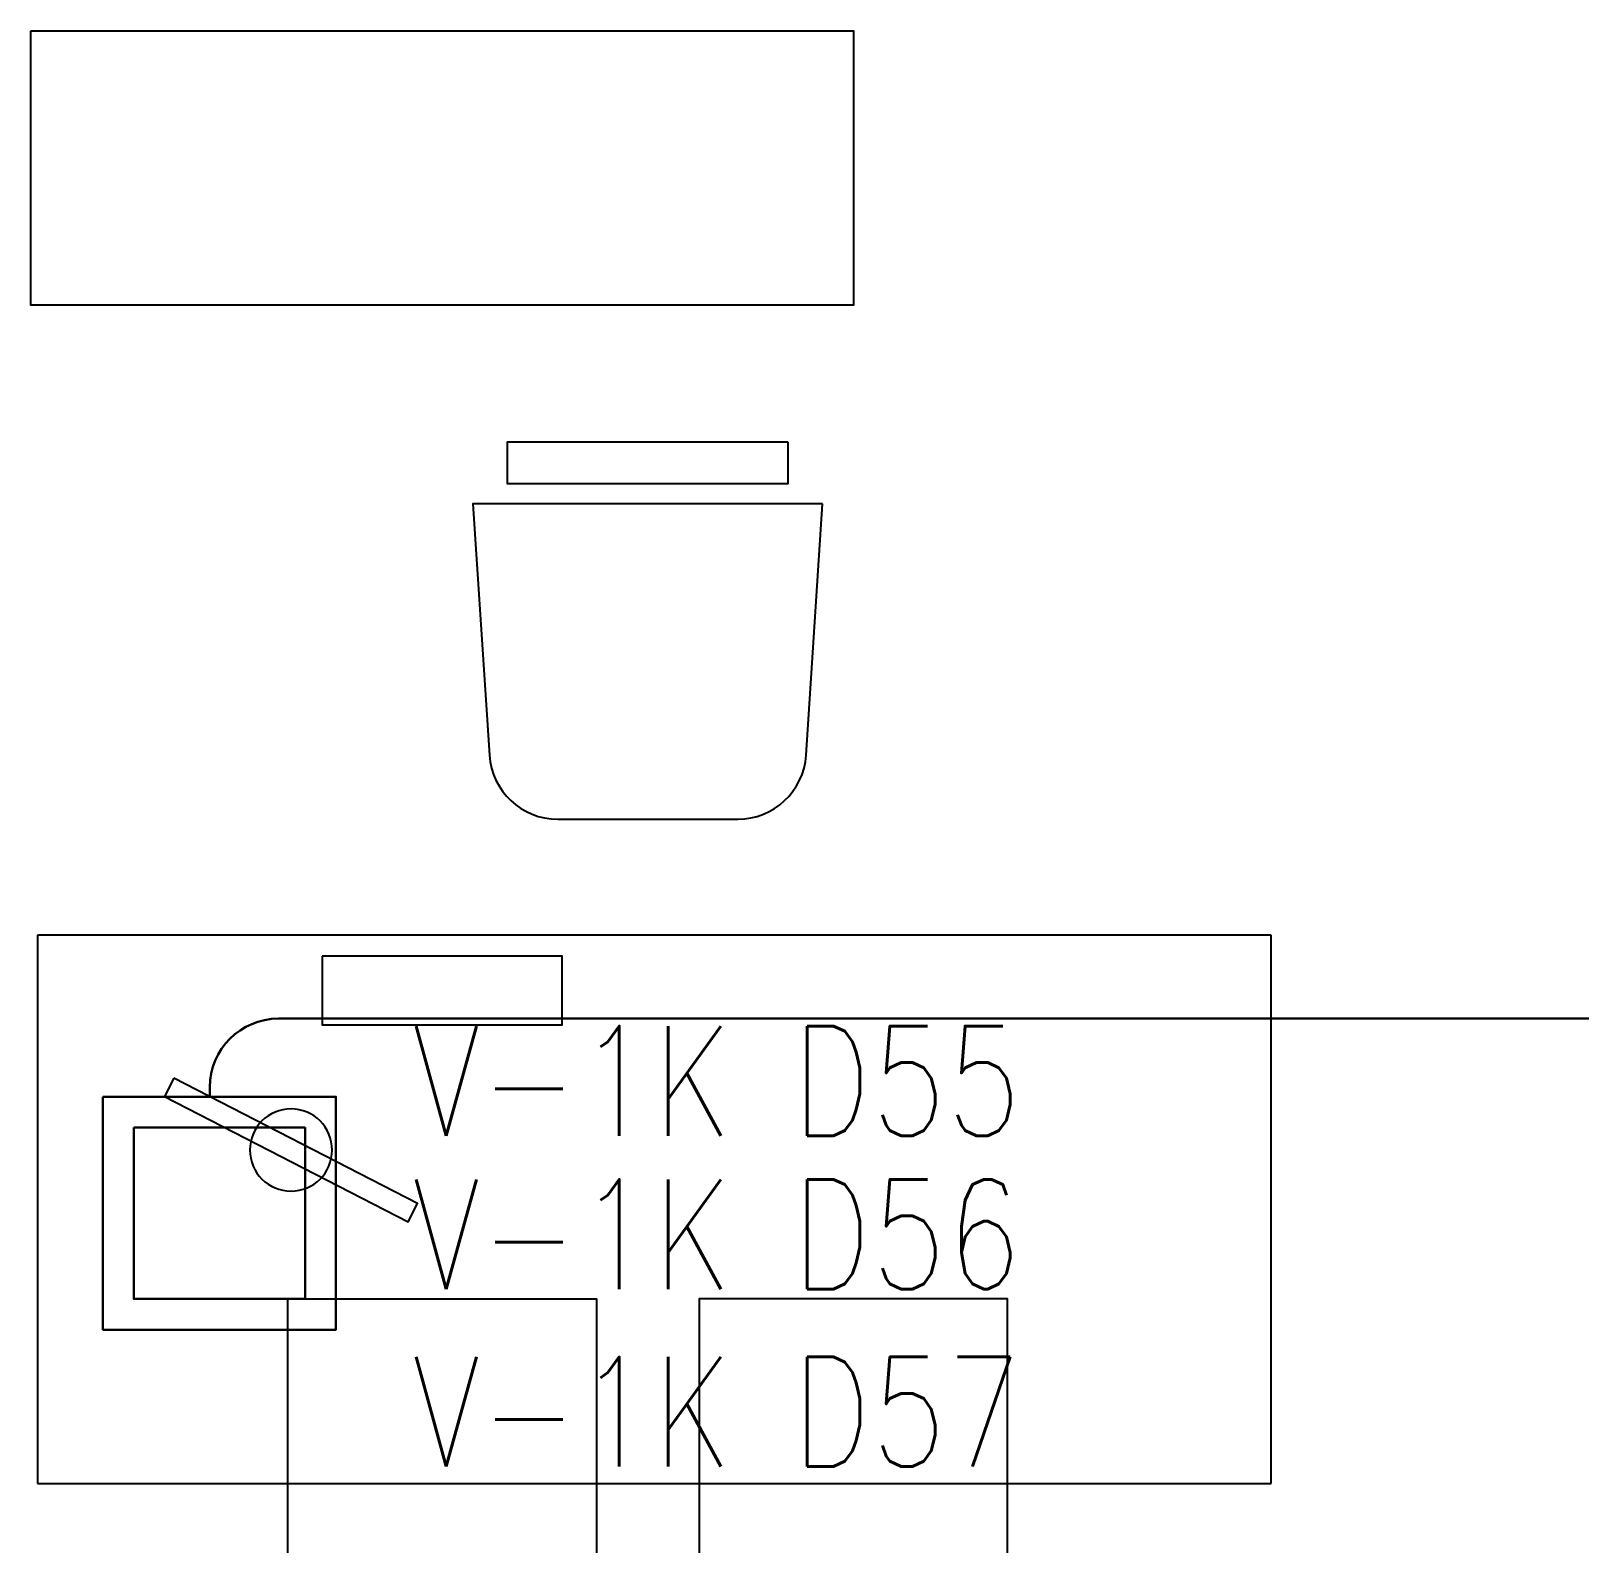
# Model space of a CAD drawing. Extents: x -1073 to 35213, y -1180 to 6950.
# Drawn here: x 30867 to 31092.9, y 2891.6 to 3112.3 of the extents above; entities that cross this region are included whole.
import ezdxf

# ---------------------------------------------------------------- set-up
doc = ezdxf.new("R2010")
doc.units = 0
doc.header["$LTSCALE"] = 25
doc.layers.get('0').update_dxf_attribs({"color": 9, "lineweight": 9})
for name, color, linetype, lineweight in [('05', 9, 'Continuous', 9), ('DATA SARI', 30, 'Continuous', 30), ('E-YAZI', 7, 'Continuous', 30)]:
    doc.layers.add(name, color=color, linetype=linetype, lineweight=lineweight)
doc.styles.add('E-YAZI', font='txttw.shx')

# ---------------------------------------------------------------- blocks, each defined once
blk = doc.blocks.new('m-vw-sandalye-02')
at = {"lineweight": -3, "ltscale": 0.5}
for points in [[(-22.5, 0), (-22.5, -5), (22.5, -5), (22.5, 0)], [(-22.5, -5), (22.5, -5), (22.5, -50), (-22.5, -50)]]:
    blk.add_lwpolyline(points, close=True, dxfattribs=at)
blk = doc.blocks.new('m-vw-sandalye')
at = {"lineweight": -3, "ltscale": 0.5}
blk.add_lwpolyline([(-20.5, 0), (20.5, 0), (20.5, -6), (-20.5, -6)], close=True, dxfattribs=at)
blk.add_lwpolyline([(-25.5, -9), (25.5, -9), (23.11, -45.65, -0.395265), (13.13, -55), (-13.13, -55, -0.395265), (-23.11, -45.65)], format="xyb", close=True, dxfattribs=at)
blk = doc.blocks.new('m-vw-çalışma-p-01')
at = {"lineweight": -3, "ltscale": 0.5}
for p, q in [((11.93, 179.03), (91.93, 179.03)), ((11.93, -0.97), (11.93, 179.03)), ((91.93, 179.03), (91.93, -0.97)), ((91.93, -0.97), (11.93, -0.97))]:
    blk.add_line(p, q, dxfattribs=at)
for points in [[(32.8, 159.16), (35.47, 160.53), (53.74, 124.95), (51.08, 123.58)], [(15, 137.5), (25, 137.5), (25, 102.5), (15, 102.5)]]:
    blk.add_lwpolyline(points, close=True, dxfattribs=at)
blk.add_circle((43.27, 142.05), 6, dxfattribs=at)
at = {"lineweight": -3, "ltscale": 0.5, "xscale": -1, "rotation": 270}
blk.add_blockref('m-vw-sandalye-02', (115, 120), dxfattribs=at)
at = {"lineweight": -3, "rotation": 90}
blk.add_blockref('m-vw-sandalye', (-60, 90), dxfattribs=at)
at = {"lineweight": -3, "ltscale": 0.5, "rotation": 270}
blk.add_blockref('m-vw-sandalye-02', (115, 60), dxfattribs=at)
blk = doc.blocks.new('m-çalışma dolap modül')
at = {"lineweight": -3, "ltscale": 0.5}
blk.add_lwpolyline([(0, 40), (120, 40), (120, 0), (0, 0)], close=True, dxfattribs=at)
blk = doc.blocks.new('E-DÖŞEME BUAT')
at = {"layer": 'E-YAZI', "color": 5}
for points in [[(-34, 34), (0, 34), (0, 0), (-34, 0)], [(-29.5, 29.5), (-4.5, 29.5), (-4.5, 4.5), (-29.5, 4.5)]]:
    blk.add_lwpolyline(points, close=True, dxfattribs=at)

msp = doc.modelspace()

# ---------------------------------------------------------------- linework, layer by layer
at = {"layer": 'DATA SARI'}
for p, q in [((30903.08, 2968.16), (31238.51, 2968.16)), ((30893.08, 2956.76), (30893.08, 2958.16))]:
    msp.add_line(p, q, dxfattribs=at)
msp.add_arc((30903.08, 2958.16), 10, 90, 180, dxfattribs=at)

# ---------------------------------------------------------------- block references
at = {"layer": '05', "lineweight": -3}
msp.add_blockref('m-çalışma dolap modül', (30866.98, 3072.26), dxfattribs=at)
at = {"layer": '05', "lineweight": -3, "xscale": -1, "rotation": 90}
msp.add_blockref('m-vw-çalışma-p-01', (31046.98, 2992.26), dxfattribs=at)
at = {"layer": 'E-YAZI', "color": 1}
msp.add_blockref('E-DÖŞEME BUAT', (30911.48, 2922.76), dxfattribs=at)

# ---------------------------------------------------------------- texts
at = {"layer": 'E-YAZI', "color": 6, "style": 'E-YAZI', "width": 0.8}
for s, p in [('V-1K D55', (30922.65, 2951.07)), ('V-1K D56', (30922.65, 2928.71)), ('V-1K D57', (30922.65, 2902.81))]:
    msp.add_text(s, height=16, dxfattribs=at).set_placement(p)

doc.saveas('drawing.dxf')
